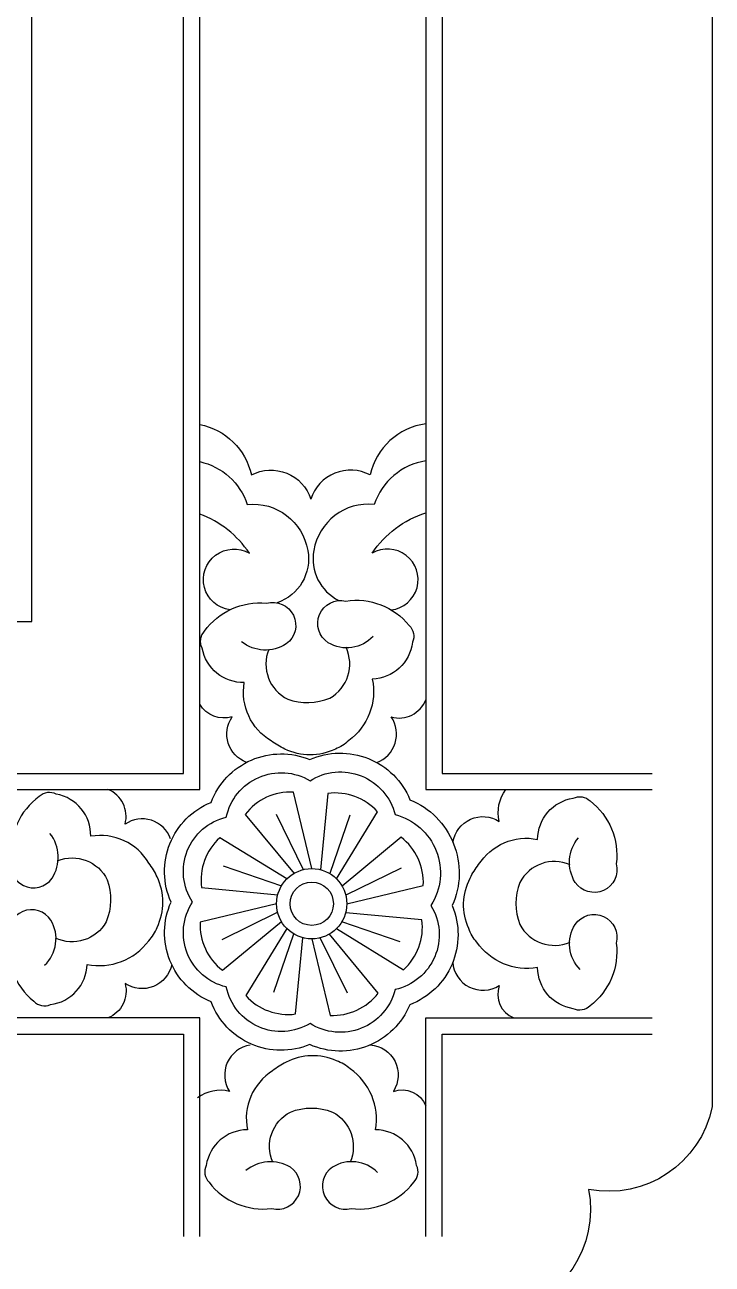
# Model space of a CAD drawing. Extents: x -66030 to 95157, y -13132 to 45879.
# Drawn here: x -12754 to -12242, y 2422 to 3344 of the extents above; entities that cross this region are included whole.
import ezdxf

# ---------------------------------------------------------------- set-up
doc = ezdxf.new("R2010")
doc.units = 0
doc.header["$LTSCALE"] = 100
doc.header["$MEASUREMENT"] = 0
doc.layers.add('3', color=11, linetype='CONTINUOUS')
doc.layers.add('7', color=105, linetype='CONTINUOUS')

msp = doc.modelspace()

# ---------------------------------------------------------------- linework, layer by layer
at = {"layer": '3'}
for p, q in [((-12566.9, 2756.33), (-12546.72, 2715.09)), ((-12512.04, 2755.6), (-12526.93, 2712.17)), ((-12606.21, 2718.05), (-12562.78, 2703.16)), ((-12473.76, 2716.29), (-12514.99, 2696.11)), ((-12606.94, 2663.19), (-12565.7, 2683.37)), ((-12474.49, 2661.43), (-12517.91, 2676.32)), ((-12568.66, 2623.88), (-12553.77, 2667.3)), ((-12513.8, 2623.15), (-12533.98, 2664.38))]:
    msp.add_line(p, q, dxfattribs=at)
for points in [[(-14185.29, 4190.33, -0.410539), (-14093.22, 4251.71, -0.410539), (-14031.84, 4343.78), (-12395.67, 4343.78, -0.410539), (-12334.29, 4251.71, -0.410539), (-12242.22, 4190.33), (-12242.22, 2538.66, -0.410539), (-12334.29, 2477.28, -0.410539), (-12395.67, 2385.21), (-14031.84, 2385.21, -0.410539), (-14093.22, 2477.28, -0.410539), (-14185.29, 2538.66)], [(-12435.8, 2688.33, -0.423982), (-12467.29, 2614.6, -0.420661), (-12541.77, 2584.95, -0.423641), (-12615.29, 2616.8, -0.425198), (-12645.03, 2690.96, -0.425198), (-12615.29, 2765.12, -0.423641), (-12541.77, 2796.97, -0.421993), (-12467.19, 2767.09, -0.425642)]]:
    msp.add_lwpolyline(points, format="xyb", close=True, dxfattribs=at)
for points in [[(-12635.68, 3912.74), (-13761.68, 3912.74), (-13761.68, 2786.74), (-12635.68, 2786.74)], [(-12748.68, 3799.74), (-13648.68, 3799.74), (-13648.68, 2899.74), (-12748.68, 2899.74)]]:
    msp.add_lwpolyline(points, close=True, dxfattribs=at)
for points in [[(-12286.95, 3912.74), (-12443.35, 3912.74), (-12443.35, 2786.74), (-12286.95, 2786.74)], [(-13761.68, 2442.11), (-13761.68, 2592.74), (-12635.68, 2592.74), (-12635.68, 2442.11)], [(-12443.35, 2442.11), (-12443.35, 2592.74), (-12286.95, 2592.74)]]:
    msp.add_lwpolyline(points, dxfattribs=at)
for points in [[(-12623.68, 3046.24, -0.298746), (-12585.22, 3008.69, -0.465679), (-12541.04, 2990.81)], [(-12455.35, 3046.73, 0.316056), (-12496.87, 3008.69, 0.465679), (-12541.04, 2990.81, 0.495843)], [(-12623.68, 3018.62, -0.265252), (-12588.29, 2986.73, -0.397275), (-12543.29, 2952.51, -0.370591), (-12565.99, 2913.62)], [(-12455.35, 3019.18, 0.282647), (-12493.8, 2986.73, 0.397275), (-12538.79, 2952.51, 0.335284), (-12520.09, 2915.29, 0.335284)], [(-12601.3, 2908.36, -1.218925), (-12586.75, 2950.46, 0.159245), (-12623.68, 2979.58, 0.159245)], [(-12481.18, 2908.31, 1.229757), (-12495.33, 2950.46, -0.170214), (-12455.35, 2980.63)], [(-12494.54, 2888.66, -0.35407), (-12528.04, 2883.87, -0.838332), (-12514.96, 2914.92, -0.26672), (-12467.78, 2896.69, -0.314427), (-12465.34, 2884.2, -0.369989), (-12495.25, 2856.88, -0.292926), (-12512.83, 2811.09, -0.099814), (-12522.76, 2804.8, -0.228766), (-12560.35, 2804.8, -0.050603), (-12570.51, 2810.87, -0.310937), (-12590.52, 2854.25, -0.369989), (-12621.88, 2879.89, -0.314427), (-12620.14, 2892.49, -0.26672), (-12574.03, 2913.29, -0.838332), (-12559.26, 2883.01, -0.319484), (-12592.6, 2884.57)], [(-12572.28, 2878.93, 0.395368), (-12558.13, 2841.9, 0.187473), (-12526.9, 2842.76, 0.395368), (-12514.82, 2880.51)], [(-12491.95, 2794.81, 0.488711), (-12481.13, 2828.68, 0.383007), (-12455.35, 2841.46)], [(-12588.92, 2794.88, -0.48607), (-12599.57, 2828.68, -0.334234), (-12623.68, 2838.14, -0.334234)], [(-12451.59, 2688.51, -0.515595), (-12478.24, 2625.9, -0.510716), (-12541.58, 2600.68, -0.515594), (-12603.98, 2627.84, -0.520492), (-12629.11, 2690.96, -0.520492), (-12603.98, 2754.08, -0.515594), (-12541.58, 2781.24, -0.510716), (-12478.24, 2756.02, -0.510332), (-12451.59, 2688.51)], [(-12739.27, 2643.93, 0.35407), (-12734.48, 2677.43, 0.838332), (-12765.53, 2664.35, 0.26672), (-12747.3, 2617.17, 0.314427), (-12734.81, 2614.73, 0.369989), (-12707.49, 2644.64, 0.292926), (-12661.7, 2662.22, 0.099814), (-12655.41, 2672.15, 0.228766), (-12655.41, 2709.74, 0.050603), (-12661.48, 2719.9, 0.310937), (-12704.86, 2739.91, 0.369989), (-12730.5, 2771.27, 0.314427), (-12743.1, 2769.53, 0.26672), (-12763.9, 2723.42, 0.838332), (-12733.62, 2708.65, 0.319484), (-12735.18, 2741.99)], [(-12645.42, 2738.13, 0.488711), (-12679.29, 2748.96, 0.383007), (-12692.07, 2774.74)], [(-12540.34, 2715.86), (-12554.01, 2772.78, 0.246463), (-12589.87, 2756.21), (-12553.52, 2712.32)], [(-12521.87, 2708.21), (-12491.29, 2758.12, 0.246463), (-12528.36, 2771.76), (-12533.7, 2715.02)], [(-12435.21, 2735.53, -0.541742), (-12400.76, 2750.95, -0.220663), (-12395.92, 2774.74)], [(-12340.43, 2640.73, -0.35407), (-12344.29, 2674.34, -0.838332), (-12313.62, 2660.41, -0.26672), (-12333.14, 2613.75, -0.314427), (-12345.69, 2611.66, -0.369989), (-12372.18, 2642.3, -0.292926), (-12417.47, 2661.15, -0.099814), (-12423.48, 2671.24, -0.228766), (-12422.44, 2708.82, -0.050603), (-12416.1, 2718.81, -0.310937), (-12372.18, 2737.61, -0.369989), (-12345.69, 2768.26, -0.314427), (-12333.14, 2766.17, -0.26672), (-12313.62, 2719.51, -0.838332), (-12344.29, 2705.58, -0.319484), (-12341.81, 2738.86)], [(-12558.82, 2708.22), (-12608.73, 2738.79, 0.246463), (-12622.37, 2701.73), (-12565.63, 2696.39)], [(-12514.22, 2689.73), (-12457.31, 2703.4, 0.246463), (-12473.87, 2739.26), (-12517.77, 2702.91)], [(-12729.54, 2721.67, -0.395368), (-12692.51, 2707.52, -0.187473), (-12693.37, 2676.29, -0.395368), (-12731.12, 2664.21)], [(-12348.02, 2718.7, 0.395368), (-12385.42, 2705.58, 0.187473), (-12385.42, 2674.34, 0.395368), (-12348.02, 2661.22)], [(-12566.47, 2689.75), (-12623.39, 2676.07, 0.246463), (-12606.82, 2640.22), (-12562.93, 2676.56)], [(-12521.88, 2671.26), (-12471.97, 2640.68, 0.246463), (-12458.33, 2677.75), (-12515.07, 2683.09)], [(-12558.83, 2671.27), (-12589.4, 2621.36, 0.246463), (-12552.34, 2607.72), (-12547, 2664.46)], [(-12540.36, 2663.61), (-12526.69, 2606.7, 0.246463), (-12490.83, 2623.26), (-12527.17, 2667.16)], [(-12644.54, 2644.39, -0.533225), (-12679.29, 2630.52, -0.383007), (-12692.07, 2604.74)], [(-12435.42, 2646.17, 0.56785), (-12400.76, 2628.97, 0.400322), (-12390.01, 2604.74, 0.400322)], [(-12586.14, 2584.6, 0.541742), (-12601.56, 2550.15, 0.220663), (-12625.35, 2545.31)], [(-12496.78, 2584.81, -0.56785), (-12479.58, 2550.15, -0.400322), (-12455.35, 2539.4, -0.400322)], [(-12491.34, 2489.82, 0.35407), (-12524.95, 2493.68, 0.838332), (-12511.02, 2463.01, 0.26672), (-12464.36, 2482.53, 0.314427), (-12462.27, 2495.08, 0.369989), (-12492.91, 2521.57, 0.292926), (-12511.76, 2566.86, 0.099814), (-12521.85, 2572.87, 0.228766), (-12559.43, 2571.83, 0.050603), (-12569.42, 2565.49, 0.310937), (-12588.22, 2521.57, 0.369989), (-12618.87, 2495.08, 0.314427), (-12616.78, 2482.53, 0.26672), (-12570.12, 2463.01, 0.838332), (-12556.19, 2493.68, 0.319484), (-12589.47, 2491.2)], [(-12569.31, 2497.41, -0.395368), (-12556.19, 2534.81, -0.187473), (-12524.95, 2534.81, -0.395368), (-12511.83, 2497.41)]]:
    msp.add_lwpolyline(points, format="xyb", dxfattribs=at)
for radius in [26.14, 16.14]:
    msp.add_circle((-12540.35, 2689.74), radius, dxfattribs=at)
at = {"layer": '7'}
for p, q in [((-12623.68, 2774.74), (-12623.68, 3924.74)), ((-13773.68, 2774.74), (-12623.68, 2774.74))]:
    msp.add_line(p, q, dxfattribs=at)
for points in [[(-12286.95, 3924.74), (-12455.35, 3924.74), (-12455.35, 2774.74), (-12286.95, 2774.74)], [(-12623.68, 2442.11), (-12623.68, 2604.74), (-13773.68, 2604.74), (-13773.68, 2442.11)], [(-12455.35, 2442.11), (-12455.35, 2604.74), (-12286.95, 2604.74)]]:
    msp.add_lwpolyline(points, dxfattribs=at)

doc.saveas('drawing.dxf')
